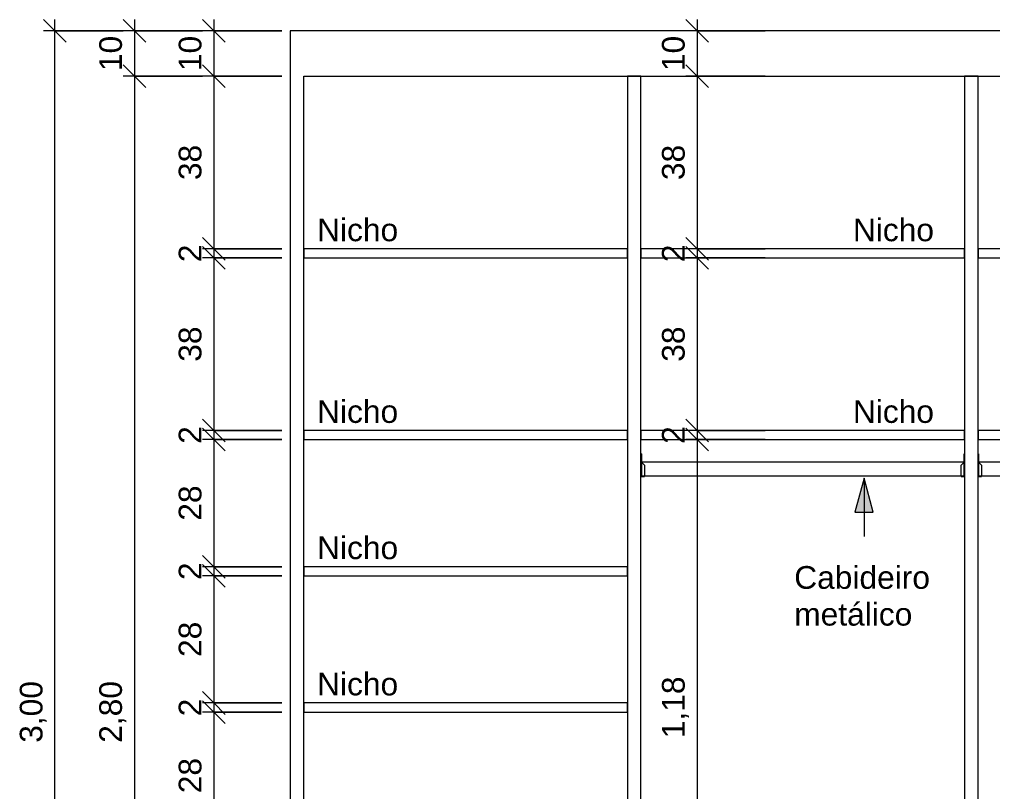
# Model space of a CAD drawing. Header units: millimetres. Extents: x -8736 to 3087, y -8371 to 3225.
# Drawn here: x -5746 to -3603, y 1525 to 3225 of the extents above; entities that cross this region are included whole.
import ezdxf

# ---------------------------------------------------------------- set-up
doc = ezdxf.new("R2010")
doc.units = ezdxf.units.MM
for name, color, linetype, lineweight in [('A-ANNO-DIMS', 211, 'Continuous', 9), ('A-ANNO-DIMS-25', 211, 'Continuous', 9), ('G-ANNO-TEXT', 231, 'Continuous', 9), ('I-FURN', 30, 'Continuous', 9)]:
    doc.layers.add(name, color=color, linetype=linetype, lineweight=lineweight)
doc.styles.add('@Arial Unicode MS', font='ARIALUNI.TTF', dxfattribs={"height": 50})
doc.styles.add('Arial', font='arial.ttf', dxfattribs={"height": 50})
doc.dimstyles.new('CRT_-__Metros_-_Linha_de_chamada_3_5_mm', dxfattribs={"dimscale": 304.8, "dimtxt": 50.292243, "dimasz": 0.164042, "dimexe": 0.082021, "dimexo": 0.0625, "dimgap": 0.04101, "dimtad": 1, "dimdec": 0, "dimlfac": 0.1, "dimdsep": 46, "dimtxsty": '@Arial Unicode MS', "dimblk1": 'OBLIQUE', "dimblk2": 'OBLIQUE', "dimsah": 1, "dimcen": 0.09, "dimdle": 0.082021, "dimazin": 0, "dimtfac": 1, "dimtdec": 4, "dimtix": 1, "dimtmove": 0, "dimatfit": 3, "dimfxl": 0.492126, "dimfxlon": 1, "dimtvp": 1, "dimtolj": 1, "dimtzin": 0, "dimarcsym": 2})
doc.dimstyles.new('CRT_-__Metros_-_Linha_de_chamada_3_5_mm_1', dxfattribs={"dimscale": 304.8, "dimtxt": 50.292243, "dimasz": 0.164042, "dimexe": 0.082021, "dimexo": 0.0625, "dimgap": 0.04101, "dimtad": 1, "dimlfac": 0.001, "dimrnd": 0.01, "dimzin": 0, "dimdsep": 46, "dimtxsty": '@Arial Unicode MS', "dimblk1": 'OBLIQUE', "dimblk2": 'OBLIQUE', "dimsah": 1, "dimcen": 0.09, "dimdle": 0.082021, "dimazin": 0, "dimtfac": 1, "dimtdec": 4, "dimtix": 1, "dimtmove": 0, "dimatfit": 3, "dimfxl": 0.492126, "dimfxlon": 1, "dimtvp": 1, "dimtolj": 1, "dimtzin": 0, "dimarcsym": 2})

# ---------------------------------------------------------------- blocks, each defined once
blk = doc.blocks.new('CLOSET 01 - CLOSET 01-4622994-VISTA FRONTAL CLOSET 01')
at = {"layer": 'I-FURN'}
for p, q in [((-13329.7, 3200), (-16329.7, 3200)), ((-16329.7, 3200), (-16329.7, 200)), ((-16299.7, 300), (-16299.7, 3100)), ((-16299.7, 3100), (-13359.7, 3100)), ((-15587.2, 3100), (-15587.2, 300)), ((-15557.2, 3100), (-15587.2, 3100)), ((-15557.2, 300), (-15557.2, 3100)), ((-14844.7, 3100), (-14844.7, 300)), ((-14814.7, 3100), (-14844.7, 3100)), ((-14814.7, 300), (-14814.7, 3100)), ((-15587.2, 2720), (-16299.7, 2720)), ((-16299.7, 2720), (-16299.7, 2700)), ((-15587.2, 2700), (-15587.2, 2720)), ((-14844.7, 2720), (-15557.2, 2720)), ((-15557.2, 2720), (-15557.2, 2700)), ((-14844.7, 2700), (-14844.7, 2720)), ((-14102.2, 2720), (-14814.7, 2720)), ((-14814.7, 2720), (-14814.7, 2700)), ((-16299.7, 2700), (-15587.2, 2700)), ((-15557.2, 2700), (-14844.7, 2700)), ((-14814.7, 2700), (-14102.2, 2700)), ((-15587.2, 2320), (-16299.7, 2320)), ((-16299.7, 2320), (-16299.7, 2300)), ((-15587.2, 2300), (-15587.2, 2320)), ((-14844.7, 2320), (-15557.2, 2320)), ((-15557.2, 2320), (-15557.2, 2300)), ((-14844.7, 2300), (-14844.7, 2320)), ((-14102.2, 2320), (-14814.7, 2320)), ((-14814.7, 2320), (-14814.7, 2300)), ((-16299.7, 2300), (-15587.2, 2300)), ((-15557.2, 2300), (-14844.7, 2300)), ((-14814.7, 2300), (-14102.2, 2300)), ((-15556.2, 2268.4), (-15557.2, 2268.4)), ((-15556.2, 2268.2), (-15556.2, 2268.4)), ((-15556.2, 2268.4), (-15556.2, 2265.7)), ((-15556.2, 2265.7), (-15556.2, 2250)), ((-14844.7, 2268.4), (-14845.7, 2268.4)), ((-14845.7, 2265.7), (-14845.7, 2268.4)), ((-14845.7, 2268.4), (-14845.7, 2268.2)), ((-14845.7, 2250), (-14845.7, 2265.7)), ((-14813.7, 2268.4), (-14814.7, 2268.4)), ((-14813.7, 2268.2), (-14813.7, 2268.4)), ((-14813.7, 2268.4), (-14813.7, 2265.7)), ((-14813.7, 2265.7), (-14813.7, 2250)), ((-15556.2, 2249.8), (-15557.2, 2249.8)), ((-15549.6, 2243.4), (-15556.2, 2250)), ((-14845.7, 2250), (-15556.2, 2250)), ((-15556.2, 2227), (-15556.2, 2249.8)), ((-15556.2, 2249.8), (-15556.2, 2227)), ((-15549.6, 2243.4), (-15549.6, 2227)), ((-14845.7, 2250), (-14852.2, 2243.4)), ((-14852.2, 2227), (-14852.2, 2243.4)), ((-14845.7, 2249.8), (-14845.7, 2227)), ((-14845.7, 2227), (-14845.7, 2249.8)), ((-14844.7, 2249.8), (-14845.7, 2249.8)), ((-14813.7, 2249.8), (-14814.7, 2249.8)), ((-14807.1, 2243.4), (-14813.7, 2250)), ((-14103.2, 2250), (-14813.7, 2250)), ((-14813.7, 2227), (-14813.7, 2249.8)), ((-14813.7, 2249.8), (-14813.7, 2227)), ((-14807.1, 2243.4), (-14807.1, 2227)), ((-15557.2, 2219), (-15556.2, 2219)), ((-15556.2, 2219), (-15556.2, 2227)), ((-15556.2, 2227), (-15556.2, 2219)), ((-15556.2, 2220), (-14845.7, 2220)), ((-15556.2, 2219), (-15549.6, 2219)), ((-15549.6, 2227), (-15549.6, 2219)), ((-14852.2, 2219), (-14852.2, 2227)), ((-14852.2, 2219), (-14845.7, 2219)), ((-14845.7, 2227), (-14845.7, 2219)), ((-14845.7, 2219), (-14845.7, 2227)), ((-14845.7, 2219), (-14844.7, 2219)), ((-14814.7, 2219), (-14813.7, 2219)), ((-14813.7, 2219), (-14813.7, 2227)), ((-14813.7, 2227), (-14813.7, 2219)), ((-14813.7, 2220), (-14103.2, 2220)), ((-14813.7, 2219), (-14807.1, 2219)), ((-14807.1, 2227), (-14807.1, 2219)), ((-15587.2, 2020), (-16299.7, 2020)), ((-16299.7, 2020), (-16299.7, 2000)), ((-15587.2, 2000), (-15587.2, 2020)), ((-16299.7, 2000), (-15587.2, 2000)), ((-15587.2, 1720), (-16299.7, 1720)), ((-16299.7, 1720), (-16299.7, 1700)), ((-15587.2, 1700), (-15587.2, 1720)), ((-16299.7, 1700), (-15587.2, 1700))]:
    blk.add_line(p, q, dxfattribs=at)
blk = doc.blocks.new('DIMBLOCK13-VISTA FRONTAL CLOSET 01')
at = {"layer": 'A-ANNO-DIMS-25', "lineweight": 18}
for p, q in [((-5317.8, 3200), (-5342.8, 3225)), ((-5317.8, 3200), (-5292.8, 3175)), ((-5317.8, 3100), (-5342.8, 3125)), ((-5317.8, 3100), (-5292.8, 3075))]:
    blk.add_line(p, q, dxfattribs=at)
at = {"layer": 'A-ANNO-DIMS-25'}
for p, q in [((-5317.8, 3225), (-5317.8, 3100)), ((-5167.8, 3200), (-5342.8, 3200)), ((-5317.8, 3200), (-5167.8, 3200)), ((-5167.8, 3100), (-5342.8, 3100)), ((-5317.8, 3100), (-5167.8, 3100))]:
    blk.add_line(p, q, dxfattribs=at)
at = {"layer": 'A-ANNO-DIMS-25', "color": 0, "insert": (-5395.2, 3111.3), "char_height": 50, "width": 92.937, "attachment_point": 1, "rotation": 90, "line_spacing_factor": 1.117605, "style": '@Arial Unicode MS'}
blk.add_mtext('10', dxfattribs=at)
blk = doc.blocks.new('_Oblique')
at = {"color": 0, "linetype": 'ByBlock', "lineweight": -2}
blk.add_line((-0.5, -0.5), (0.5, 0.5), dxfattribs=at)
blk = doc.blocks.new('DIMBLOCK14-VISTA FRONTAL CLOSET 01')
at = {"layer": 'A-ANNO-DIMS-25', "lineweight": 18}
for p, q in [((-5317.8, 3100), (-5342.8, 3125)), ((-5317.8, 3100), (-5292.8, 3075)), ((-5317.8, 2720), (-5342.8, 2745)), ((-5317.8, 2720), (-5292.8, 2695))]:
    blk.add_line(p, q, dxfattribs=at)
at = {"layer": 'A-ANNO-DIMS-25'}
for p, q in [((-5167.8, 3100), (-5342.8, 3100)), ((-5317.8, 3100), (-5317.8, 2720)), ((-5317.8, 3100), (-5167.8, 3100)), ((-5167.8, 2720), (-5342.8, 2720)), ((-5317.8, 2720), (-5167.8, 2720))]:
    blk.add_line(p, q, dxfattribs=at)
at = {"layer": 'A-ANNO-DIMS-25', "color": 0, "insert": (-5395.2, 2871.3), "char_height": 50, "width": 92.937, "attachment_point": 1, "rotation": 90, "line_spacing_factor": 1.117605, "style": '@Arial Unicode MS'}
blk.add_mtext('38', dxfattribs=at)
blk = doc.blocks.new('DIMBLOCK15-VISTA FRONTAL CLOSET 01')
at = {"layer": 'A-ANNO-DIMS-25', "lineweight": 18}
for p, q in [((-5317.8, 2720), (-5342.8, 2745)), ((-5317.8, 2700), (-5342.8, 2725)), ((-5317.8, 2720), (-5292.8, 2695)), ((-5317.8, 2700), (-5292.8, 2675))]:
    blk.add_line(p, q, dxfattribs=at)
at = {"layer": 'A-ANNO-DIMS-25'}
for p, q in [((-5167.8, 2720), (-5342.8, 2720)), ((-5317.8, 2720), (-5317.8, 2700)), ((-5317.8, 2720), (-5167.8, 2720)), ((-5167.8, 2700), (-5342.8, 2700)), ((-5317.8, 2700), (-5167.8, 2700))]:
    blk.add_line(p, q, dxfattribs=at)
at = {"layer": 'A-ANNO-DIMS-25', "color": 0, "insert": (-5395.2, 2690.6), "char_height": 50, "width": 46.468, "attachment_point": 1, "rotation": 90, "line_spacing_factor": 1.117605, "style": '@Arial Unicode MS'}
blk.add_mtext('2', dxfattribs=at)
blk = doc.blocks.new('DIMBLOCK16-VISTA FRONTAL CLOSET 01')
at = {"layer": 'A-ANNO-DIMS-25', "lineweight": 18}
for p, q in [((-5317.8, 2700), (-5342.8, 2725)), ((-5317.8, 2700), (-5292.8, 2675)), ((-5317.8, 2320), (-5342.8, 2345)), ((-5317.8, 2320), (-5292.8, 2295))]:
    blk.add_line(p, q, dxfattribs=at)
at = {"layer": 'A-ANNO-DIMS-25'}
for p, q in [((-5167.8, 2700), (-5342.8, 2700)), ((-5317.8, 2700), (-5317.8, 2320)), ((-5317.8, 2700), (-5167.8, 2700)), ((-5167.8, 2320), (-5342.8, 2320)), ((-5317.8, 2320), (-5167.8, 2320))]:
    blk.add_line(p, q, dxfattribs=at)
at = {"layer": 'A-ANNO-DIMS-25', "color": 0, "insert": (-5395.2, 2471.3), "char_height": 50, "width": 92.937, "attachment_point": 1, "rotation": 90, "line_spacing_factor": 1.117605, "style": '@Arial Unicode MS'}
blk.add_mtext('38', dxfattribs=at)
blk = doc.blocks.new('DIMBLOCK17-VISTA FRONTAL CLOSET 01')
at = {"layer": 'A-ANNO-DIMS-25', "lineweight": 18}
for p, q in [((-5317.8, 2320), (-5342.8, 2345)), ((-5317.8, 2300), (-5342.8, 2325)), ((-5317.8, 2320), (-5292.8, 2295)), ((-5317.8, 2300), (-5292.8, 2275))]:
    blk.add_line(p, q, dxfattribs=at)
at = {"layer": 'A-ANNO-DIMS-25'}
for p, q in [((-5167.8, 2320), (-5342.8, 2320)), ((-5317.8, 2320), (-5317.8, 2300)), ((-5317.8, 2320), (-5167.8, 2320)), ((-5167.8, 2300), (-5342.8, 2300)), ((-5317.8, 2300), (-5167.8, 2300))]:
    blk.add_line(p, q, dxfattribs=at)
at = {"layer": 'A-ANNO-DIMS-25', "color": 0, "insert": (-5395.2, 2290.6), "char_height": 50, "width": 46.468, "attachment_point": 1, "rotation": 90, "line_spacing_factor": 1.117605, "style": '@Arial Unicode MS'}
blk.add_mtext('2', dxfattribs=at)
blk = doc.blocks.new('DIMBLOCK18-VISTA FRONTAL CLOSET 01')
at = {"layer": 'A-ANNO-DIMS-25', "lineweight": 18}
for p, q in [((-5317.8, 2300), (-5342.8, 2325)), ((-5317.8, 2300), (-5292.8, 2275)), ((-5317.8, 2020), (-5342.8, 2045)), ((-5317.8, 2020), (-5292.8, 1995))]:
    blk.add_line(p, q, dxfattribs=at)
at = {"layer": 'A-ANNO-DIMS-25'}
for p, q in [((-5167.8, 2300), (-5342.8, 2300)), ((-5317.8, 2300), (-5317.8, 2020)), ((-5317.8, 2300), (-5167.8, 2300)), ((-5167.8, 2020), (-5342.8, 2020)), ((-5317.8, 2020), (-5167.8, 2020))]:
    blk.add_line(p, q, dxfattribs=at)
at = {"layer": 'A-ANNO-DIMS-25', "color": 0, "insert": (-5395.2, 2121.3), "char_height": 50, "width": 92.937, "attachment_point": 1, "rotation": 90, "line_spacing_factor": 1.117605, "style": '@Arial Unicode MS'}
blk.add_mtext('28', dxfattribs=at)
blk = doc.blocks.new('DIMBLOCK19-VISTA FRONTAL CLOSET 01')
at = {"layer": 'A-ANNO-DIMS-25', "lineweight": 18}
for p, q in [((-5317.8, 2020), (-5342.8, 2045)), ((-5317.8, 2000), (-5342.8, 2025)), ((-5317.8, 2020), (-5292.8, 1995)), ((-5317.8, 2000), (-5292.8, 1975))]:
    blk.add_line(p, q, dxfattribs=at)
at = {"layer": 'A-ANNO-DIMS-25'}
for p, q in [((-5167.8, 2020), (-5342.8, 2020)), ((-5317.8, 2020), (-5317.8, 2000)), ((-5317.8, 2020), (-5167.8, 2020)), ((-5167.8, 2000), (-5342.8, 2000)), ((-5317.8, 2000), (-5167.8, 2000))]:
    blk.add_line(p, q, dxfattribs=at)
at = {"layer": 'A-ANNO-DIMS-25', "color": 0, "insert": (-5395.2, 1990.6), "char_height": 50, "width": 46.468, "attachment_point": 1, "rotation": 90, "line_spacing_factor": 1.117605, "style": '@Arial Unicode MS'}
blk.add_mtext('2', dxfattribs=at)
blk = doc.blocks.new('DIMBLOCK20-VISTA FRONTAL CLOSET 01')
at = {"layer": 'A-ANNO-DIMS-25', "lineweight": 18}
for p, q in [((-5317.8, 2000), (-5342.8, 2025)), ((-5317.8, 2000), (-5292.8, 1975)), ((-5317.8, 1720), (-5342.8, 1745)), ((-5317.8, 1720), (-5292.8, 1695))]:
    blk.add_line(p, q, dxfattribs=at)
at = {"layer": 'A-ANNO-DIMS-25'}
for p, q in [((-5167.8, 2000), (-5342.8, 2000)), ((-5317.8, 2000), (-5317.8, 1720)), ((-5317.8, 2000), (-5167.8, 2000)), ((-5167.8, 1720), (-5342.8, 1720)), ((-5317.8, 1720), (-5167.8, 1720))]:
    blk.add_line(p, q, dxfattribs=at)
at = {"layer": 'A-ANNO-DIMS-25', "color": 0, "insert": (-5395.2, 1821.3), "char_height": 50, "width": 92.937, "attachment_point": 1, "rotation": 90, "line_spacing_factor": 1.117605, "style": '@Arial Unicode MS'}
blk.add_mtext('28', dxfattribs=at)
blk = doc.blocks.new('DIMBLOCK21-VISTA FRONTAL CLOSET 01')
at = {"layer": 'A-ANNO-DIMS-25', "lineweight": 18}
for p, q in [((-5317.8, 1720), (-5342.8, 1745)), ((-5317.8, 1700), (-5342.8, 1725)), ((-5317.8, 1720), (-5292.8, 1695)), ((-5317.8, 1700), (-5292.8, 1675))]:
    blk.add_line(p, q, dxfattribs=at)
at = {"layer": 'A-ANNO-DIMS-25'}
for p, q in [((-5167.8, 1720), (-5342.8, 1720)), ((-5317.8, 1720), (-5317.8, 1700)), ((-5317.8, 1720), (-5167.8, 1720)), ((-5167.8, 1700), (-5342.8, 1700)), ((-5317.8, 1700), (-5167.8, 1700))]:
    blk.add_line(p, q, dxfattribs=at)
at = {"layer": 'A-ANNO-DIMS-25', "color": 0, "insert": (-5395.2, 1690.6), "char_height": 50, "width": 46.468, "attachment_point": 1, "rotation": 90, "line_spacing_factor": 1.117605, "style": '@Arial Unicode MS'}
blk.add_mtext('2', dxfattribs=at)
blk = doc.blocks.new('DIMBLOCK22-VISTA FRONTAL CLOSET 01')
at = {"layer": 'A-ANNO-DIMS-25', "lineweight": 18}
for p, q in [((-5317.8, 1700), (-5342.8, 1725)), ((-5317.8, 1700), (-5292.8, 1675)), ((-5317.8, 1420), (-5342.8, 1445)), ((-5317.8, 1420), (-5292.8, 1395))]:
    blk.add_line(p, q, dxfattribs=at)
at = {"layer": 'A-ANNO-DIMS-25'}
for p, q in [((-5167.8, 1700), (-5342.8, 1700)), ((-5317.8, 1700), (-5317.8, 1420)), ((-5317.8, 1700), (-5167.8, 1700)), ((-5167.8, 1420), (-5342.8, 1420)), ((-5317.8, 1420), (-5167.8, 1420))]:
    blk.add_line(p, q, dxfattribs=at)
at = {"layer": 'A-ANNO-DIMS-25', "color": 0, "insert": (-5395.2, 1521.3), "char_height": 50, "width": 92.937, "attachment_point": 1, "rotation": 90, "line_spacing_factor": 1.117605, "style": '@Arial Unicode MS'}
blk.add_mtext('28', dxfattribs=at)
blk = doc.blocks.new('DIMBLOCK32-VISTA FRONTAL CLOSET 01')
at = {"layer": 'A-ANNO-DIMS-25', "lineweight": 18}
for p, q in [((-5492.8, 3200), (-5517.8, 3225)), ((-5492.8, 3200), (-5467.8, 3175)), ((-5492.8, 3100), (-5517.8, 3125)), ((-5492.8, 3100), (-5467.8, 3075))]:
    blk.add_line(p, q, dxfattribs=at)
at = {"layer": 'A-ANNO-DIMS-25'}
for p, q in [((-5492.8, 3225), (-5492.8, 3100)), ((-5342.8, 3200), (-5517.8, 3200)), ((-5492.8, 3200), (-5342.8, 3200)), ((-5342.8, 3100), (-5517.8, 3100)), ((-5492.8, 3100), (-5342.8, 3100))]:
    blk.add_line(p, q, dxfattribs=at)
at = {"layer": 'A-ANNO-DIMS-25', "color": 0, "insert": (-5570.2, 3111.3), "char_height": 50, "width": 92.937, "attachment_point": 1, "rotation": 90, "line_spacing_factor": 1.117605, "style": '@Arial Unicode MS'}
blk.add_mtext('10', dxfattribs=at)
blk = doc.blocks.new('DIMBLOCK33-VISTA FRONTAL CLOSET 01')
at = {"layer": 'A-ANNO-DIMS-25', "lineweight": 18}
for p, q in [((-5492.8, 3100), (-5517.8, 3125)), ((-5492.8, 3100), (-5467.8, 3075)), ((-5492.8, 300), (-5517.8, 325)), ((-5492.8, 300), (-5467.8, 275))]:
    blk.add_line(p, q, dxfattribs=at)
at = {"layer": 'A-ANNO-DIMS-25'}
for p, q in [((-5342.8, 3100), (-5517.8, 3100)), ((-5492.8, 3100), (-5492.8, 300)), ((-5492.8, 3100), (-5342.8, 3100)), ((-5342.8, 300), (-5517.8, 300)), ((-5492.8, 300), (-5342.8, 300))]:
    blk.add_line(p, q, dxfattribs=at)
at = {"layer": 'A-ANNO-DIMS-25', "color": 0, "insert": (-5570.2, 1632.4), "char_height": 50, "width": 162.337, "attachment_point": 1, "rotation": 90, "line_spacing_factor": 1.117605, "style": '@Arial Unicode MS'}
blk.add_mtext('2,80', dxfattribs=at)
blk = doc.blocks.new('DIMBLOCK35-VISTA FRONTAL CLOSET 01')
at = {"layer": 'A-ANNO-DIMS-25', "lineweight": 18}
for p, q in [((-5667.8, 3200), (-5692.8, 3225)), ((-5667.8, 3200), (-5642.8, 3175)), ((-5667.8, 200), (-5692.8, 225)), ((-5667.8, 200), (-5642.8, 175))]:
    blk.add_line(p, q, dxfattribs=at)
at = {"layer": 'A-ANNO-DIMS-25'}
for p, q in [((-5667.8, 175), (-5667.8, 3225)), ((-5517.8, 3200), (-5692.8, 3200)), ((-5667.8, 3200), (-5517.8, 3200)), ((-5517.8, 200), (-5692.8, 200)), ((-5667.8, 200), (-5517.8, 200))]:
    blk.add_line(p, q, dxfattribs=at)
at = {"layer": 'A-ANNO-DIMS-25', "color": 0, "insert": (-5745.2, 1632.4), "char_height": 50, "width": 162.337, "attachment_point": 1, "rotation": 90, "line_spacing_factor": 1.117605, "style": '@Arial Unicode MS'}
blk.add_mtext('3,00', dxfattribs=at)
blk = doc.blocks.new('DIMBLOCK50-VISTA FRONTAL CLOSET 01')
at = {"layer": 'A-ANNO-DIMS-25', "lineweight": 18}
for p, q in [((-4253.5, 3200), (-4278.5, 3225)), ((-4253.5, 3200), (-4228.5, 3175)), ((-4253.5, 3100), (-4278.5, 3125)), ((-4253.5, 3100), (-4228.5, 3075))]:
    blk.add_line(p, q, dxfattribs=at)
at = {"layer": 'A-ANNO-DIMS-25'}
for p, q in [((-4253.5, 3225), (-4253.5, 3100)), ((-4103.5, 3200), (-4278.5, 3200)), ((-4253.5, 3200), (-4103.5, 3200)), ((-4103.5, 3100), (-4278.5, 3100)), ((-4253.5, 3100), (-4103.5, 3100))]:
    blk.add_line(p, q, dxfattribs=at)
at = {"layer": 'A-ANNO-DIMS-25', "color": 0, "insert": (-4330.9, 3111.3), "char_height": 50, "width": 92.937, "attachment_point": 1, "rotation": 90, "line_spacing_factor": 1.117605, "style": '@Arial Unicode MS'}
blk.add_mtext('10', dxfattribs=at)
blk = doc.blocks.new('DIMBLOCK51-VISTA FRONTAL CLOSET 01')
at = {"layer": 'A-ANNO-DIMS-25', "lineweight": 18}
for p, q in [((-4253.5, 3100), (-4278.5, 3125)), ((-4253.5, 3100), (-4228.5, 3075)), ((-4253.5, 2720), (-4278.5, 2745)), ((-4253.5, 2720), (-4228.5, 2695))]:
    blk.add_line(p, q, dxfattribs=at)
at = {"layer": 'A-ANNO-DIMS-25'}
for p, q in [((-4103.5, 3100), (-4278.5, 3100)), ((-4253.5, 3100), (-4253.5, 2720)), ((-4253.5, 3100), (-4103.5, 3100)), ((-4103.5, 2720), (-4278.5, 2720)), ((-4253.5, 2720), (-4103.5, 2720))]:
    blk.add_line(p, q, dxfattribs=at)
at = {"layer": 'A-ANNO-DIMS-25', "color": 0, "insert": (-4330.9, 2871.3), "char_height": 50, "width": 92.937, "attachment_point": 1, "rotation": 90, "line_spacing_factor": 1.117605, "style": '@Arial Unicode MS'}
blk.add_mtext('38', dxfattribs=at)
blk = doc.blocks.new('DIMBLOCK52-VISTA FRONTAL CLOSET 01')
at = {"layer": 'A-ANNO-DIMS-25', "lineweight": 18}
for p, q in [((-4253.5, 2720), (-4278.5, 2745)), ((-4253.5, 2700), (-4278.5, 2725)), ((-4253.5, 2720), (-4228.5, 2695)), ((-4253.5, 2700), (-4228.5, 2675))]:
    blk.add_line(p, q, dxfattribs=at)
at = {"layer": 'A-ANNO-DIMS-25'}
for p, q in [((-4103.5, 2720), (-4278.5, 2720)), ((-4253.5, 2720), (-4253.5, 2700)), ((-4253.5, 2720), (-4103.5, 2720)), ((-4103.5, 2700), (-4278.5, 2700)), ((-4253.5, 2700), (-4103.5, 2700))]:
    blk.add_line(p, q, dxfattribs=at)
at = {"layer": 'A-ANNO-DIMS-25', "color": 0, "insert": (-4330.9, 2690.6), "char_height": 50, "width": 46.468, "attachment_point": 1, "rotation": 90, "line_spacing_factor": 1.117605, "style": '@Arial Unicode MS'}
blk.add_mtext('2', dxfattribs=at)
blk = doc.blocks.new('DIMBLOCK53-VISTA FRONTAL CLOSET 01')
at = {"layer": 'A-ANNO-DIMS-25', "lineweight": 18}
for p, q in [((-4253.5, 2700), (-4278.5, 2725)), ((-4253.5, 2700), (-4228.5, 2675)), ((-4253.5, 2320), (-4278.5, 2345)), ((-4253.5, 2320), (-4228.5, 2295))]:
    blk.add_line(p, q, dxfattribs=at)
at = {"layer": 'A-ANNO-DIMS-25'}
for p, q in [((-4103.5, 2700), (-4278.5, 2700)), ((-4253.5, 2700), (-4253.5, 2320)), ((-4253.5, 2700), (-4103.5, 2700)), ((-4103.5, 2320), (-4278.5, 2320)), ((-4253.5, 2320), (-4103.5, 2320))]:
    blk.add_line(p, q, dxfattribs=at)
at = {"layer": 'A-ANNO-DIMS-25', "color": 0, "insert": (-4330.9, 2471.3), "char_height": 50, "width": 92.937, "attachment_point": 1, "rotation": 90, "line_spacing_factor": 1.117605, "style": '@Arial Unicode MS'}
blk.add_mtext('38', dxfattribs=at)
blk = doc.blocks.new('DIMBLOCK54-VISTA FRONTAL CLOSET 01')
at = {"layer": 'A-ANNO-DIMS-25', "lineweight": 18}
for p, q in [((-4253.5, 2320), (-4278.5, 2345)), ((-4253.5, 2300), (-4278.5, 2325)), ((-4253.5, 2320), (-4228.5, 2295)), ((-4253.5, 2300), (-4228.5, 2275))]:
    blk.add_line(p, q, dxfattribs=at)
at = {"layer": 'A-ANNO-DIMS-25'}
for p, q in [((-4103.5, 2320), (-4278.5, 2320)), ((-4253.5, 2320), (-4253.5, 2300)), ((-4253.5, 2320), (-4103.5, 2320)), ((-4103.5, 2300), (-4278.5, 2300)), ((-4253.5, 2300), (-4103.5, 2300))]:
    blk.add_line(p, q, dxfattribs=at)
at = {"layer": 'A-ANNO-DIMS-25', "color": 0, "insert": (-4330.9, 2290.6), "char_height": 50, "width": 46.468, "attachment_point": 1, "rotation": 90, "line_spacing_factor": 1.117605, "style": '@Arial Unicode MS'}
blk.add_mtext('2', dxfattribs=at)
blk = doc.blocks.new('DIMBLOCK55-VISTA FRONTAL CLOSET 01')
at = {"layer": 'A-ANNO-DIMS-25', "lineweight": 18}
for p, q in [((-4253.5, 2300), (-4278.5, 2325)), ((-4253.5, 2300), (-4228.5, 2275)), ((-4253.5, 1120), (-4278.5, 1145)), ((-4253.5, 1120), (-4228.5, 1095))]:
    blk.add_line(p, q, dxfattribs=at)
at = {"layer": 'A-ANNO-DIMS-25'}
for p, q in [((-4103.5, 2300), (-4278.5, 2300)), ((-4253.5, 2300), (-4253.5, 1120)), ((-4253.5, 2300), (-4103.5, 2300)), ((-4103.5, 1120), (-4278.5, 1120)), ((-4253.5, 1120), (-4103.5, 1120))]:
    blk.add_line(p, q, dxfattribs=at)
at = {"layer": 'A-ANNO-DIMS-25', "color": 0, "insert": (-4330.9, 1642.4), "char_height": 50, "width": 162.337, "attachment_point": 1, "rotation": 90, "line_spacing_factor": 1.117605, "style": '@Arial Unicode MS'}
blk.add_mtext('1,18', dxfattribs=at)

msp = doc.modelspace()

# ---------------------------------------------------------------- hatches: boundary and pattern name
at = {"layer": 'G-ANNO-TEXT'}
msp.add_hatch(color=7, dxfattribs=at).paths.add_polyline_path([(-3885.863, 2215), (-3905.959, 2140), (-3865.766, 2140)])

# ---------------------------------------------------------------- linework, layer by layer
at = {"layer": 'G-ANNO-TEXT', "color": 7}
for p, q in [((-3885.863, 2215), (-3905.959, 2140)), ((-3865.766, 2140), (-3885.863, 2215)), ((-3885.863, 2215), (-3885.863, 2086.735)), ((-3905.959, 2140), (-3865.766, 2140))]:
    msp.add_line(p, q, dxfattribs=at)

# ---------------------------------------------------------------- block references
at = {"layer": 'I-FURN'}
msp.add_blockref('CLOSET 01 - CLOSET 01-4622994-VISTA FRONTAL CLOSET 01', (11180.084, 0), dxfattribs=at)

# ---------------------------------------------------------------- texts
at = {"layer": 'G-ANNO-TEXT', "color": 7, "char_height": 50, "attachment_point": 1, "style": 'Arial'}
for s, insert, width in [('Nicho', (-5090.398, 2786.741), 222.46828), ('Nicho', (-3910.398, 2786.741), 222.46828), ('Nicho', (-5090.398, 2386.741), 222.46828), ('Nicho', (-3910.398, 2386.741), 222.46828), ('Nicho', (-5090.398, 2086.741), 222.46828), ('Cabideiro', (-4039.613, 2021.443), 370.78047), ('metálico', (-4039.613, 1940.414), 324.68344), ('Nicho', (-5090.398, 1786.741), 222.46828)]:
    msp.add_mtext(s, dxfattribs=dict(at, insert=insert, width=width))

# ---------------------------------------------------------------- dimensions: what is measured, and where the dimension line sits
at = {"layer": 'A-ANNO-DIMS'}
for base, p1, p2, dimstyle, override, picture, middle in [((-5667.755, 3200), (-5517.755, 200), (-5517.755, 3200), 'CRT_-__Metros_-_Linha_de_chamada_3_5_mm_1', {"dimpost": '<>', "dimfxl": 3000}, 'DIMBLOCK35-VISTA FRONTAL CLOSET 01', (-5705.801, 1700)), ((-5492.755, 3100), (-5342.755, 3200), (-5342.755, 3100), 'CRT_-__Metros_-_Linha_de_chamada_3_5_mm', {"dimpost": '<>', "dimfxl": 100}, 'DIMBLOCK32-VISTA FRONTAL CLOSET 01', (-5530.801, 3150)), ((-5317.755, 3100), (-5167.755, 3200), (-5167.755, 3100), 'CRT_-__Metros_-_Linha_de_chamada_3_5_mm', {"dimpost": '<>', "dimfxl": 100}, 'DIMBLOCK13-VISTA FRONTAL CLOSET 01', (-5355.801, 3150)), ((-4253.458, 3100), (-4103.458, 3200), (-4103.458, 3100), 'CRT_-__Metros_-_Linha_de_chamada_3_5_mm', {"dimpost": '<>', "dimfxl": 100}, 'DIMBLOCK50-VISTA FRONTAL CLOSET 01', (-4291.504, 3150)), ((-5492.755, 300), (-5342.755, 3100), (-5342.755, 300), 'CRT_-__Metros_-_Linha_de_chamada_3_5_mm_1', {"dimpost": '<>', "dimfxl": 2800}, 'DIMBLOCK33-VISTA FRONTAL CLOSET 01', (-5530.801, 1700)), ((-5317.755, 2720), (-5167.755, 3100), (-5167.755, 2720), 'CRT_-__Metros_-_Linha_de_chamada_3_5_mm', {"dimpost": '<>', "dimfxl": 380}, 'DIMBLOCK14-VISTA FRONTAL CLOSET 01', (-5355.801, 2910)), ((-4253.458, 2720), (-4103.458, 3100), (-4103.458, 2720), 'CRT_-__Metros_-_Linha_de_chamada_3_5_mm', {"dimpost": '<>', "dimfxl": 380}, 'DIMBLOCK51-VISTA FRONTAL CLOSET 01', (-4291.504, 2910)), ((-5317.755, 2700), (-5167.755, 2720), (-5167.755, 2700), 'CRT_-__Metros_-_Linha_de_chamada_3_5_mm', {"dimpost": '<>', "dimfxl": 20}, 'DIMBLOCK15-VISTA FRONTAL CLOSET 01', (-5355.375, 2710)), ((-4253.458, 2700), (-4103.458, 2720), (-4103.458, 2700), 'CRT_-__Metros_-_Linha_de_chamada_3_5_mm', {"dimpost": '<>', "dimfxl": 20}, 'DIMBLOCK52-VISTA FRONTAL CLOSET 01', (-4291.078, 2710)), ((-5317.755, 2320), (-5167.755, 2700), (-5167.755, 2320), 'CRT_-__Metros_-_Linha_de_chamada_3_5_mm', {"dimpost": '<>', "dimfxl": 380}, 'DIMBLOCK16-VISTA FRONTAL CLOSET 01', (-5355.801, 2510)), ((-4253.458, 2320), (-4103.458, 2700), (-4103.458, 2320), 'CRT_-__Metros_-_Linha_de_chamada_3_5_mm', {"dimpost": '<>', "dimfxl": 380}, 'DIMBLOCK53-VISTA FRONTAL CLOSET 01', (-4291.504, 2510)), ((-5317.755, 2300), (-5167.755, 2320), (-5167.755, 2300), 'CRT_-__Metros_-_Linha_de_chamada_3_5_mm', {"dimpost": '<>', "dimfxl": 20}, 'DIMBLOCK17-VISTA FRONTAL CLOSET 01', (-5355.375, 2310)), ((-4253.458, 2300), (-4103.458, 2320), (-4103.458, 2300), 'CRT_-__Metros_-_Linha_de_chamada_3_5_mm', {"dimpost": '<>', "dimfxl": 20}, 'DIMBLOCK54-VISTA FRONTAL CLOSET 01', (-4291.078, 2310)), ((-5317.755, 2020), (-5167.755, 2300), (-5167.755, 2020), 'CRT_-__Metros_-_Linha_de_chamada_3_5_mm', {"dimpost": '<>', "dimfxl": 280}, 'DIMBLOCK18-VISTA FRONTAL CLOSET 01', (-5355.801, 2160)), ((-4253.458, 1120), (-4103.458, 2300), (-4103.458, 1120), 'CRT_-__Metros_-_Linha_de_chamada_3_5_mm_1', {"dimpost": '<>', "dimfxl": 1180}, 'DIMBLOCK55-VISTA FRONTAL CLOSET 01', (-4291.504, 1710)), ((-5317.755, 2000), (-5167.755, 2020), (-5167.755, 2000), 'CRT_-__Metros_-_Linha_de_chamada_3_5_mm', {"dimpost": '<>', "dimfxl": 20}, 'DIMBLOCK19-VISTA FRONTAL CLOSET 01', (-5355.375, 2010)), ((-5317.755, 1720), (-5167.755, 2000), (-5167.755, 1720), 'CRT_-__Metros_-_Linha_de_chamada_3_5_mm', {"dimpost": '<>', "dimfxl": 280}, 'DIMBLOCK20-VISTA FRONTAL CLOSET 01', (-5355.801, 1860)), ((-5317.755, 1700), (-5167.755, 1720), (-5167.755, 1700), 'CRT_-__Metros_-_Linha_de_chamada_3_5_mm', {"dimpost": '<>', "dimfxl": 20}, 'DIMBLOCK21-VISTA FRONTAL CLOSET 01', (-5355.375, 1710)), ((-5317.755, 1420), (-5167.755, 1700), (-5167.755, 1420), 'CRT_-__Metros_-_Linha_de_chamada_3_5_mm', {"dimpost": '<>', "dimfxl": 280}, 'DIMBLOCK22-VISTA FRONTAL CLOSET 01', (-5355.801, 1560))]:
    dim = msp.add_linear_dim(base=base, p1=p1, p2=p2, angle=90, dimstyle=dimstyle, override=override, dxfattribs=at)
    dim.commit()
    dim.dimension.update_dxf_attribs({"geometry": picture, "text_midpoint": middle})

doc.saveas('drawing.dxf')
